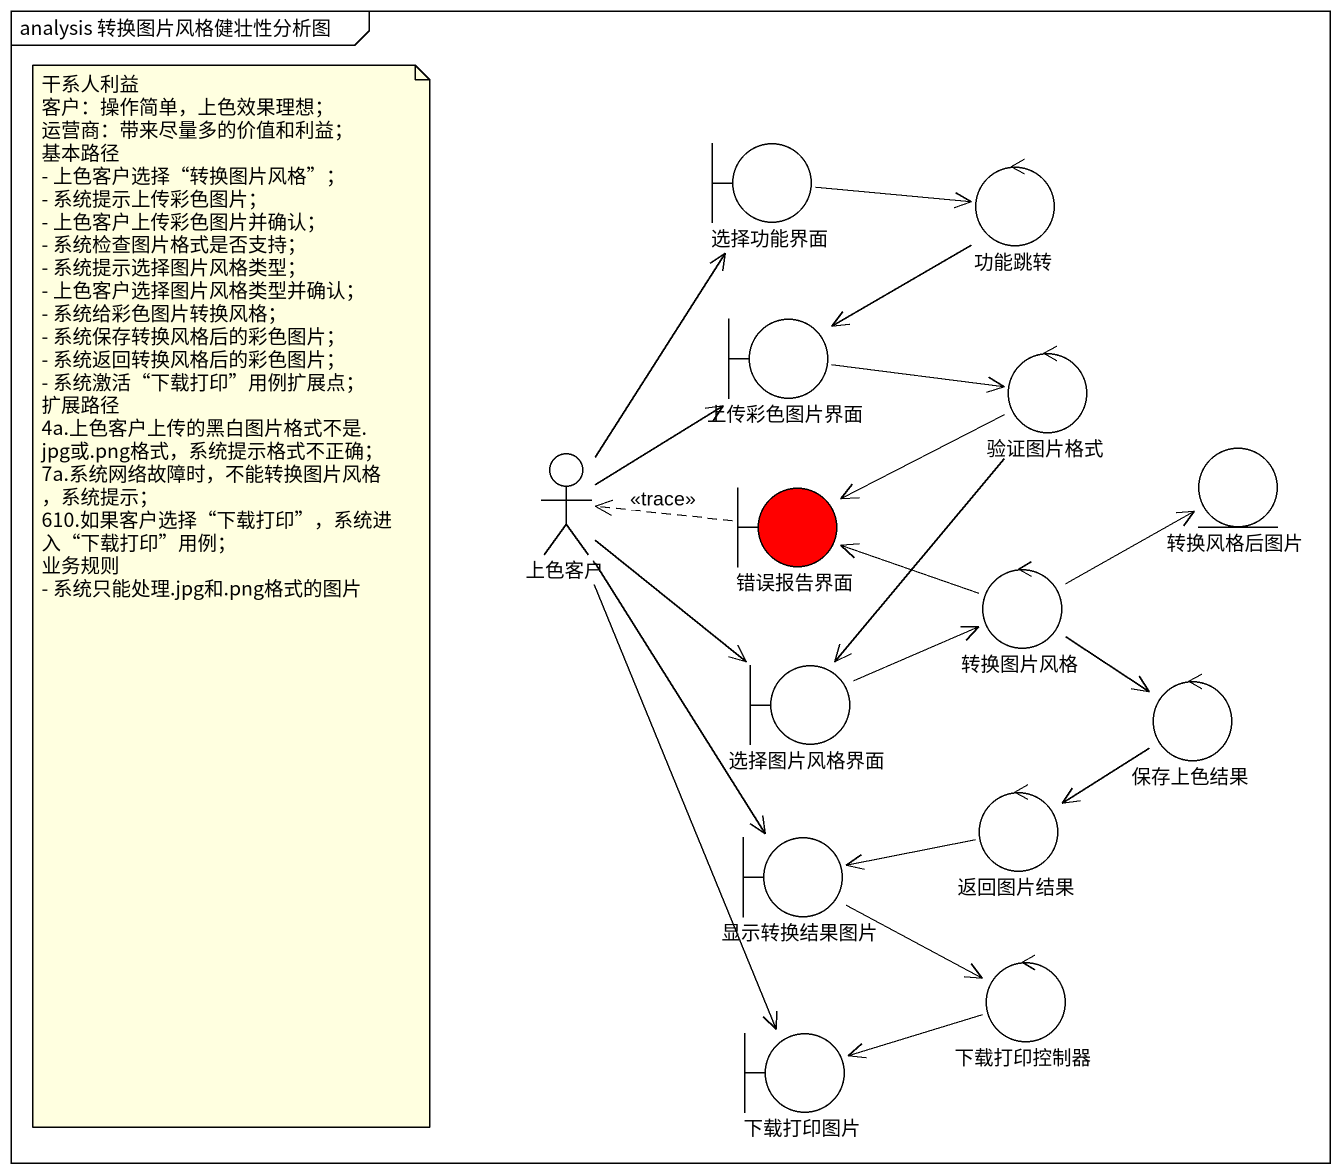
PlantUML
@startuml
mainframe analysis 转换图片风格健壮性分析图
boundary 选择功能界面
control 功能跳转
boundary 上传彩色图片界面
control 验证图片格式
actor 上色客户
entity 转换风格后图片
boundary 错误报告界面 #FF0000
control 转换图片风格
boundary 选择图片风格界面
control 保存上色结果
control 返回图片结果
boundary 显示转换结果图片
boundary 下载打印图片
control 下载打印控制器
选择功能界面 -right-> 功能跳转
功能跳转 --> 上传彩色图片界面
上传彩色图片界面 -right-> 验证图片格式
验证图片格式 -left-> 错误报告界面
验证图片格式 --> 选择图片风格界面
上色客户 -up-> 选择功能界面
上色客户 -up-> 上传彩色图片界面
上色客户 --> 选择图片风格界面
上色客户 --> 显示转换结果图片
上色客户 --> 下载打印图片
错误报告界面 .left.> 上色客户 : <<trace>>
转换图片风格 -right-> 转换风格后图片
转换图片风格 -left-> 错误报告界面
转换图片风格 --> 保存上色结果
选择图片风格界面 -right-> 转换图片风格
保存上色结果 --> 返回图片结果
返回图片结果 -left-> 显示转换结果图片
显示转换结果图片 -right-> 下载打印控制器
下载打印控制器 -left-> 下载打印图片
note as N1
  干系人利益
  客户：操作简单，上色效果理想；
  运营商：带来尽量多的价值和利益；
  基本路径
  - 上色客户选择“转换图片风格”；
  - 系统提示上传彩色图片；
  - 上色客户上传彩色图片并确认；
  - 系统检查图片格式是否支持；
  - 系统提示选择图片风格类型；
  - 上色客户选择图片风格类型并确认；
  - 系统给彩色图片转换风格；
  - 系统保存转换风格后的彩色图片；
  - 系统返回转换风格后的彩色图片；
  - 系统激活“下载打印”用例扩展点；
  扩展路径
  4a.上色客户上传的黑白图片格式不是.jpg或.png格式，系统提示格式不正确；
  7a.系统网络故障时，不能转换图片风格，系统提示；
  610.如果客户选择“下载打印”，系统进入“下载打印”用例；
  业务规则
  - 系统只能处理.jpg和.png格式的图片
end note
@enduml
